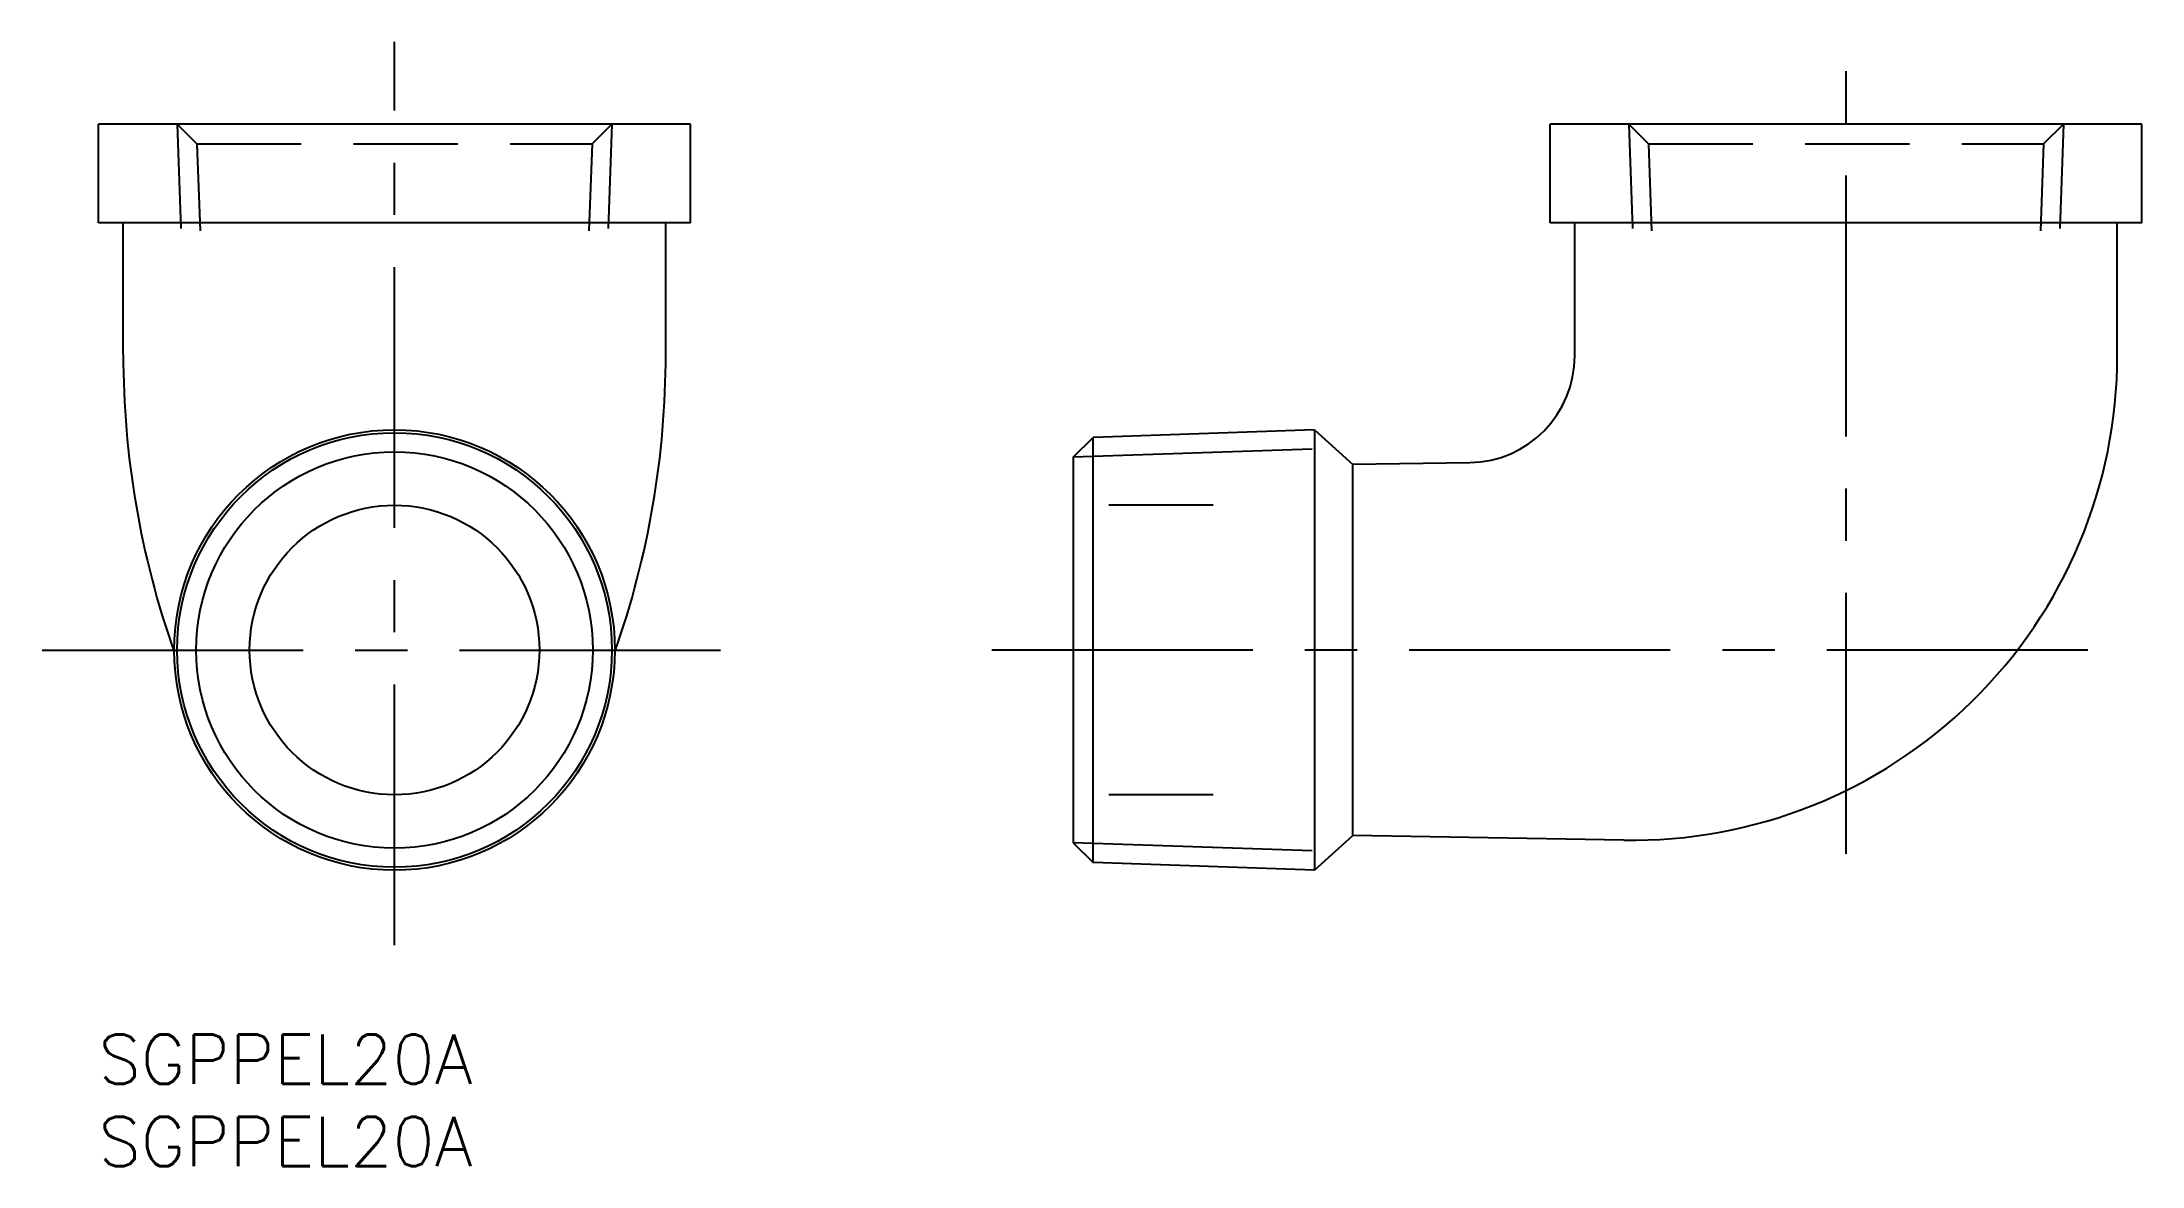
# Model space of a CAD drawing. Extents: x -3 to 124, y -8 to 60.
import ezdxf

# ---------------------------------------------------------------- set-up
doc = ezdxf.new("R2010")
doc.units = 0
doc.header["$LTSCALE"] = 0.5
doc.linetypes.add('CENTER', pattern=[50.8, 31.75, -6.35, 6.35, -6.35])
doc.linetypes.add('DASHED', pattern=[19.05, 12.7, -6.35])
for name, color, linetype in [('MSM_CENTER', 1, 'CENTER'), ('MSM_CONTINUOUS', 7, 'CONTINUOUS'), ('MSM_DASHED', 4, 'DASHED'), ('MSM_NARROW', 5, 'CONTINUOUS'), ('MSM_PART_NUMBER', 7, 'CONTINUOUS')]:
    doc.layers.add(name, color=color, linetype=linetype)
doc.styles.get("Standard").update_dxf_attribs({"font": 'txt.shx', "height": 3, "bigfont": 'bigfont.shx'})

# ---------------------------------------------------------------- blocks, each defined once
blk = doc.blocks.new('*U5')
at = {"layer": 'MSM_PART_NUMBER'}
blk.add_text('SGPPEL20A', height=3, dxfattribs=at).set_placement((0, -3))
blk = doc.blocks.new('*U6')
at = {"layer": 'MSM_PART_NUMBER'}
blk.add_text('SGPPEL20A', height=3, dxfattribs=at).set_placement((0, -8))

msp = doc.modelspace()

# ---------------------------------------------------------------- linework, layer by layer
at = {"layer": 'MSM_CENTER'}
for p, q in [((18, 5.43), (18, 60.4)), ((106.29, 11), (106.29, 60.4)), ((-3.44, 23.4), (39.44, 23.4)), ((121, 23.4), (54.29, 23.4))]:
    msp.add_line(p, q, dxfattribs=at)
at = {"layer": 'MSM_CONTINUOUS'}
for p, q in [((0, 49.4), (0, 55.4)), ((36, 55.4), (0, 55.4)), ((36, 49.4), (36, 55.4)), ((124.29, 55.4), (88.29, 55.4)), ((88.29, 49.4), (88.29, 55.4)), ((124.29, 49.4), (124.29, 55.4)), ((36, 49.4), (0, 49.4)), ((1.5, 41.4), (1.5, 49.4)), ((34.5, 41.4), (34.5, 49.4)), ((124.29, 49.4), (88.29, 49.4)), ((89.79, 41.3), (89.79, 49.4)), ((122.79, 41.33), (122.79, 49.4)), ((59.29, 35.13), (60.5, 36.33)), ((73.96, 36.8), (60.5, 36.33)), ((60.5, 10.47), (60.5, 36.33)), ((73.96, 36.8), (73.96, 10)), ((73.96, 36.8), (76.29, 34.68)), ((59.29, 35.13), (59.29, 11.67)), ((83.41, 34.8), (76.29, 34.68)), ((76.29, 12.12), (76.29, 34.68)), ((59.29, 11.67), (60.5, 10.47)), ((73.96, 10), (76.29, 12.12)), ((92.78, 11.83), (76.29, 12.12)), ((73.96, 10), (60.5, 10.47))]:
    msp.add_line(p, q, dxfattribs=at)
for radius in [13.4, 13.22, 8.81]:
    msp.add_circle((18, 23.4), radius, dxfattribs=at)
for centre, radius, start, end in [((56, 41.4), 54.5, 180, 199.4195), ((-20, 41.4), 54.5, 340.5805, 0), ((83.29, 41.3), 6.5, 271, 360), ((93.29, 41.33), 29.5, 269, 0)]:
    msp.add_arc(centre, radius, start, end, dxfattribs=at)
at = {"layer": 'MSM_DASHED'}
for p, q in [((5.98, 54.2), (4.78, 55.4)), ((4.78, 55.4), (5.01, 48.9)), ((30.02, 54.2), (31.22, 55.4)), ((31.22, 55.4), (30.99, 48.9)), ((93.07, 55.4), (93.3, 48.9)), ((94.28, 54.2), (93.07, 55.4)), ((118.31, 54.2), (119.51, 55.4)), ((119.51, 55.4), (119.29, 48.9)), ((5.98, 54.2), (30.02, 54.2)), ((5.98, 54.2), (6.17, 48.9)), ((30.02, 54.2), (29.83, 48.9)), ((94.28, 54.2), (94.46, 48.9)), ((94.28, 54.2), (118.31, 54.2)), ((118.31, 54.2), (118.12, 48.9)), ((67.79, 32.21), (59.29, 32.21)), ((67.79, 14.59), (59.29, 14.59))]:
    msp.add_line(p, q, dxfattribs=at)
at = {"layer": 'MSM_NARROW'}
for p, q in [((73.82, 35.63), (59.29, 35.13)), ((73.82, 11.17), (59.29, 11.67))]:
    msp.add_line(p, q, dxfattribs=at)
msp.add_circle((18, 23.4), 12.06, dxfattribs=at)

# ---------------------------------------------------------------- block references
at = {"layer": 'MSM_CONTINUOUS'}
for name in ['*U5', '*U6']:
    msp.add_blockref(name, (0, 0), dxfattribs=at)

doc.saveas('drawing.dxf')
